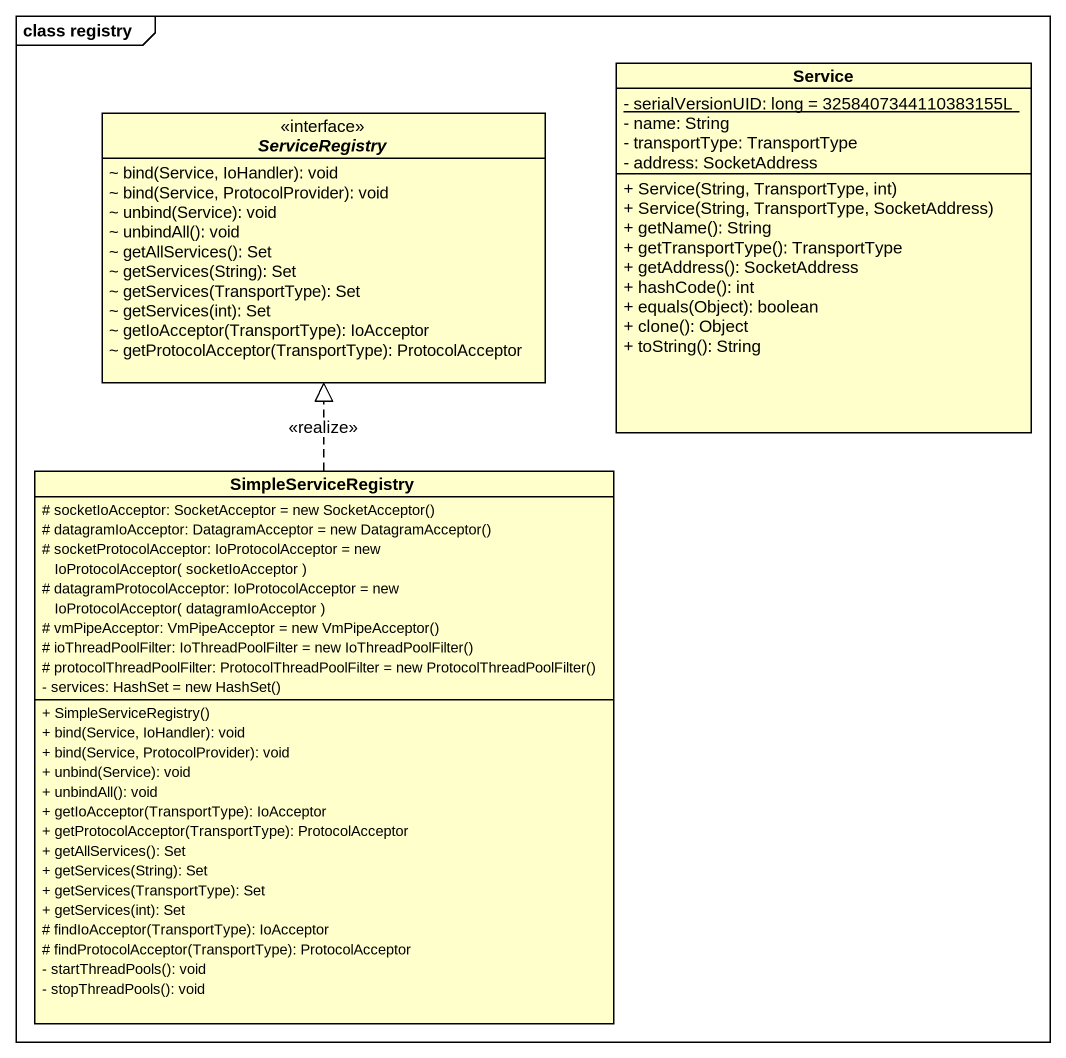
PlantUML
@startuml
mainframe class registry
hide circle
hide empty members
skinparam classAttributeIconSize 0
class Service {
  {static} - serialVersionUID: long = 3258407344110383155L
  - name: String
  - transportType: TransportType
  - address: SocketAddress
  + Service(String, TransportType, int)
  + Service(String, TransportType, SocketAddress)
  + getName(): String
  + getTransportType(): TransportType
  + getAddress(): SocketAddress
  + hashCode(): int
  + equals(Object): boolean
  + clone(): Object
  + toString(): String
}
interface ServiceRegistry <<interface>> {
  ~ bind(Service, IoHandler): void
  ~ bind(Service, ProtocolProvider): void
  ~ unbind(Service): void
  ~ unbindAll(): void
  ~ getAllServices(): Set
  ~ getServices(String): Set
  ~ getServices(TransportType): Set
  ~ getServices(int): Set
  ~ getIoAcceptor(TransportType): IoAcceptor
  ~ getProtocolAcceptor(TransportType): ProtocolAcceptor
}
class SimpleServiceRegistry {
  {field} # socketIoAcceptor: SocketAcceptor = new SocketAcceptor()
  {field} # datagramIoAcceptor: DatagramAcceptor = new DatagramAcceptor()
  {field} # socketProtocolAcceptor: IoProtocolAcceptor = new IoProtocolAcceptor( socketIoAcceptor )
  {field} # datagramProtocolAcceptor: IoProtocolAcceptor = new IoProtocolAcceptor( datagramIoAcceptor )
  {field} # vmPipeAcceptor: VmPipeAcceptor = new VmPipeAcceptor()
  {field} # ioThreadPoolFilter: IoThreadPoolFilter = new IoThreadPoolFilter()
  {field} # protocolThreadPoolFilter: ProtocolThreadPoolFilter = new ProtocolThreadPoolFilter()
  {field} - services: HashSet = new HashSet()
  + SimpleServiceRegistry()
  + bind(Service, IoHandler): void
  + bind(Service, ProtocolProvider): void
  + unbind(Service): void
  + unbindAll(): void
  + getIoAcceptor(TransportType): IoAcceptor
  + getProtocolAcceptor(TransportType): ProtocolAcceptor
  + getAllServices(): Set
  + getServices(String): Set
  + getServices(TransportType): Set
  + getServices(int): Set
  # findIoAcceptor(TransportType): IoAcceptor
  # findProtocolAcceptor(TransportType): ProtocolAcceptor
  - startThreadPools(): void
  - stopThreadPools(): void
}
SimpleServiceRegistry .up.|> ServiceRegistry : <<realize>>
@enduml
